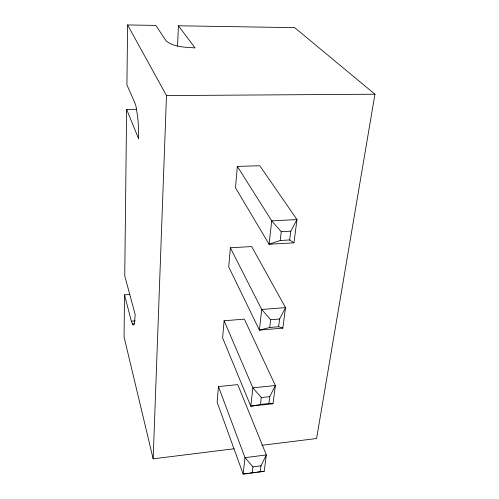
<?xml version="1.0" encoding="UTF-8"?>
<svg xmlns="http://www.w3.org/2000/svg" width="499" height="499" viewBox="0 0 499 499"><rect width="100%" height="100%" fill="white"/><g stroke="black" fill="none" stroke-linecap="round" stroke-linejoin="round"><path stroke-width="0.75" d="M129.821 294.479L124.525 294.853L124.051 336.875L153.149 458.818L234.093 448.763M136.67 109.306L126.64 109.412L124.744 275.816L135.192 314.644L134.518 322.865L133.882 324.824L133.102 325.173L131.343 321.175L124.525 294.853M261.85 445.314L316.584 438.515L374.949 94.217L294.722 27.663L178.417 25.773L195.053 47.916C185.31 47.18 174.032 47.355 166.098 40.887L155.85 25.412L127.601 24.95L126.921 84.818L134.98 103.062L136.015 106.337L137.743 117.384L138.31 124.37L138.616 138.728L126.64 109.412M153.149 458.818L166.479 95.577L127.601 24.95M177.563 45.97L178.417 25.773M218.456 386.594L217.115 402.175L243.144 474.05L264.208 471.249L266.335 454.926L237.755 384.604L218.456 386.594L244.997 457.652L252.956 466.877L252.213 473.033M224.101 320.77L222.623 337.985L250.804 406.186L273.003 403.735L275.373 385.496L244.348 319.123L224.101 320.77L252.874 387.848L261.295 397.566L260.466 404.458L250.804 406.186L252.874 387.848L275.373 385.496L269.753 396.649L268.88 403.523L260.466 404.458M230.357 247.785L228.717 266.915L259.386 330.113L282.852 328.111L285.522 307.602L251.658 246.568L230.357 247.785L261.713 309.474L270.664 319.728L269.728 327.494L259.386 330.113L261.713 309.474L285.522 307.602L279.615 318.992L278.629 326.739L269.728 327.494M237.337 166.417L235.503 187.786L269.073 244.242L293.955 242.826L296.98 219.591L259.798 165.737L237.337 166.417L271.718 220.832L281.255 231.698L280.195 240.506L269.073 244.242L271.718 220.832L296.98 219.591L290.761 231.199L289.645 239.982L293.955 242.826M260.191 471.973L260.971 465.823L266.335 454.926L244.997 457.652L243.144 474.05L248.408 473.351M249.918 473.152L252.17 472.846M253.679 472.647L255.931 472.347M257.44 472.148L264.208 471.249M252.956 466.877L260.971 465.823M261.295 397.566L269.753 396.649M270.664 319.728L279.615 318.992M132.235 323.92L134.543 323.732M131.343 321.175L135.16 320.876M280.195 240.506L289.645 239.982M281.255 231.698L290.761 231.199M166.479 95.577L374.949 94.217M268.88 403.523L273.003 403.735M278.629 326.739L282.852 328.111"/></g></svg>
